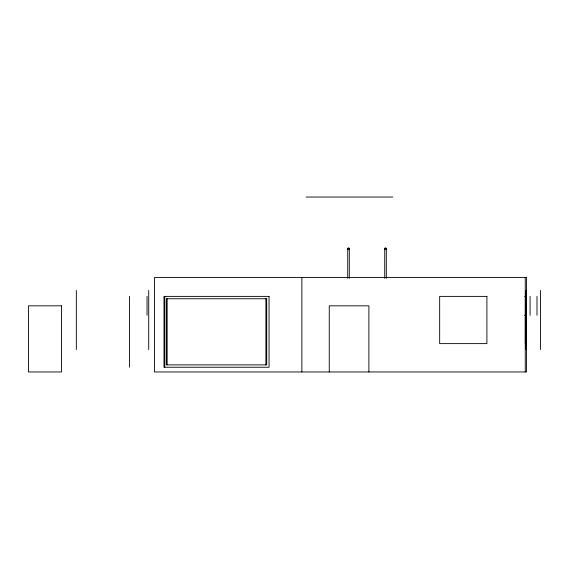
<?xml version="1.0" encoding="UTF-8"?>
<svg xmlns="http://www.w3.org/2000/svg" width="569" height="569" viewBox="0 0 569 569"><rect width="100%" height="100%" fill="white"/><g stroke="black" fill="none" stroke-linecap="round" stroke-linejoin="round"><path stroke-width="0.85" d="M306.143 197.038L392.802 197.038M524.597 296.385L526.41 296.385M524.597 315.283L526.41 315.283M525.294 343.619L525.393 296.385M540.55 290.482L540.55 349.522M536.994 296.385L536.994 315.283M530.088 296.385L530.088 315.283M526.325 296.385L526.282 315.283M526.225 296.385L526.225 315.283M526.076 296.385L525.969 343.619L525.969 296.385M525.251 277.494L525.251 371.962M386.301 278.341L386.301 248.603L384.736 248.603L384.722 278.341M368.89 371.962L368.89 305.83L329.252 305.83L329.252 371.962M349.302 278.341L349.302 248.603L347.737 248.603L347.723 278.341M301.876 277.494L301.876 371.962M265.915 298.746L265.915 364.878M167.144 298.746L167.144 364.878M164.782 296.385L164.782 367.24M148.722 290.482L148.722 349.522M147.037 296.385L147.037 315.283M129.519 296.385L129.519 367.24M76.338 290.482L76.338 349.522M385.512 249.322A0.789 0.718 0 0 1 384.751 248.418A0.789 0.718 0 0 1 385.903 247.984A0.789 0.718 0 0 1 386.067 249.108M526.432 277.494L154.469 277.494L154.469 371.962L526.432 371.962L526.432 277.494M525.784 290.482L525.635 349.522L525.784 290.482M269.059 296.385L163.993 296.385L163.993 367.24L269.059 367.24L269.059 296.385M486.9 296.385L439.666 296.385L439.666 343.619L486.9 343.619L486.9 296.385M266.697 298.746L166.354 298.746L166.354 364.878L266.697 364.878L266.697 298.746M61.488 305.83L28.45 305.83L28.45 371.962L61.488 371.962L61.488 305.83M348.072 249.194A0.789 0.718 0 0 0 349.295 248.653A0.789 0.718 0 0 0 348.171 247.956A0.789 0.718 0 0 0 348.072 249.194"/></g></svg>
